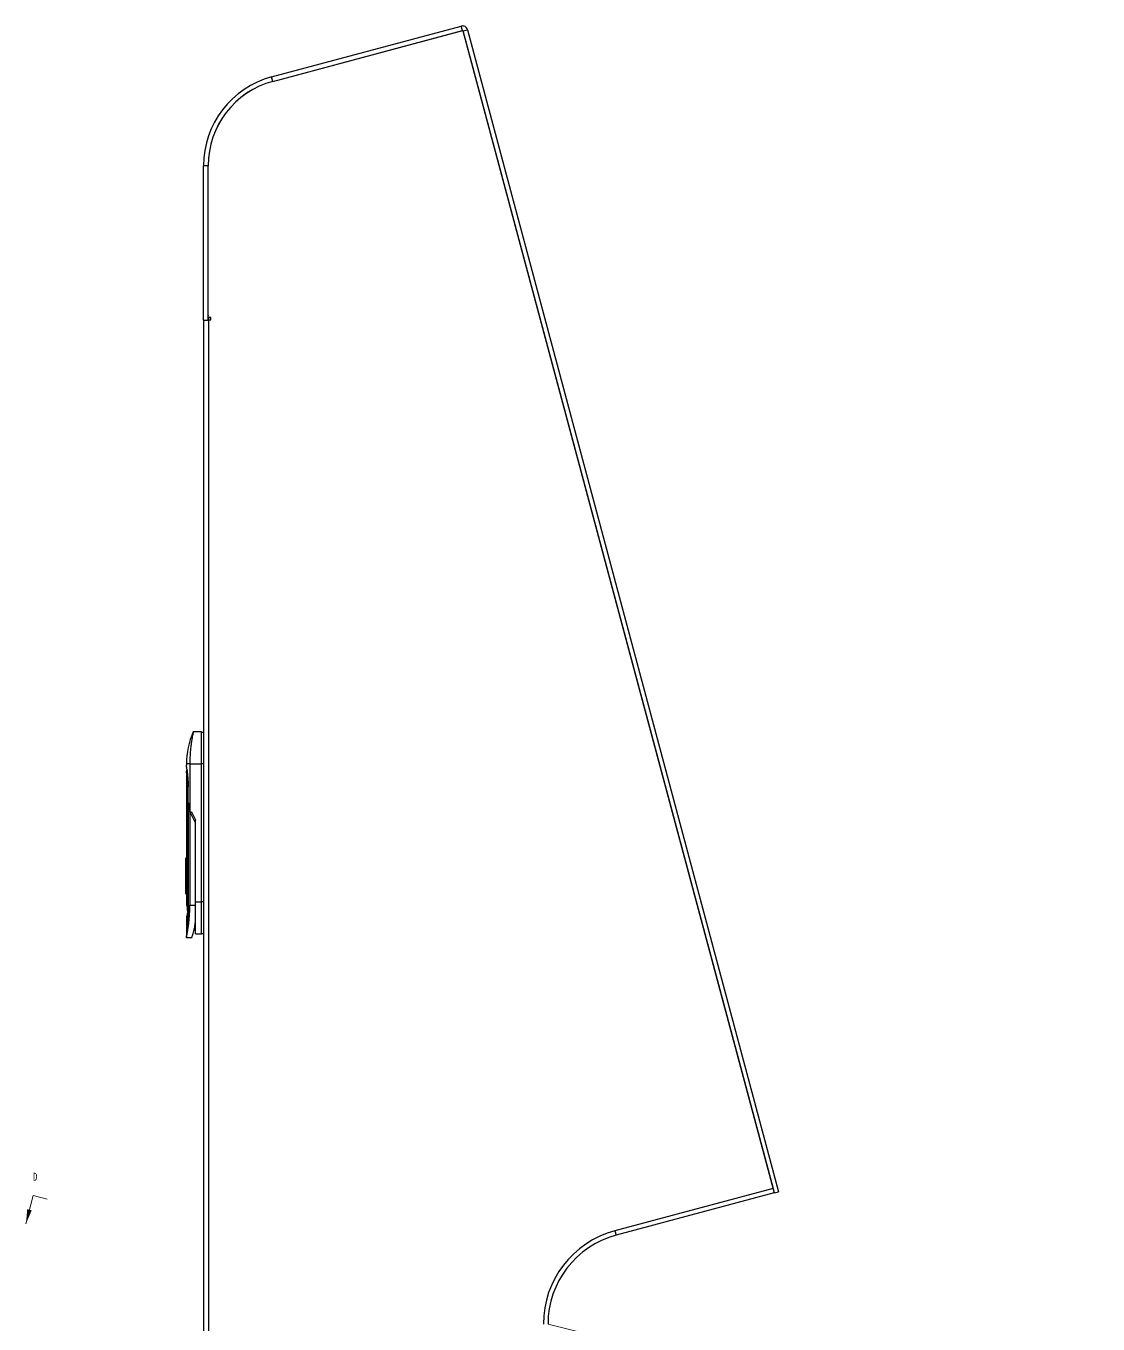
# Model space of a CAD drawing. Header units: millimetres. Extents: x -1281 to 3780, y -2005 to 2969.
# Drawn here: x 952 to 1419, y 357 to 922 of the extents above; entities that cross this region are included whole.
import ezdxf

# ---------------------------------------------------------------- set-up
doc = ezdxf.new("R2010")
doc.units = ezdxf.units.MM
doc.linetypes.add('CENTERX2', pattern=[20.32, 12.7, -2.54, 2.54, -2.54])
doc.styles.add('SLDTEXTSTYLE0', font='TXT', dxfattribs={"width": 0.75})

msp = doc.modelspace()

# ---------------------------------------------------------------- linework, layer by layer
at = {"color": 7, "linetype": 'Continuous'}
for p, q in [((1058.862, 899.6887), (1141.4207, 921.8103)), ((1141.9383, 919.8784), (1141.4207, 921.8103)), ((1059.3796, 897.7569), (1141.9383, 919.8784)), ((1059.3999, 897.7623), (1142.1315, 919.9302)), ((1142.1315, 919.9302), (1277.235, 415.7169)), ((1142.1833, 919.737), (1144.1151, 920.2546)), ((1142.1833, 919.737), (1277.7527, 413.785)), ((1144.1151, 920.2546), (1279.6845, 414.3027)), ((1059.3796, 897.7569), (1058.862, 899.6887)), ((1031.2148, 861.0517), (1029.2148, 861.0517)), ((1029.2148, 793.7447), (1029.2148, 861.0517)), ((1031.2148, 793.7447), (1031.2148, 861.0517)), ((1031.235, 794.9219), (1031.235, 861.0571)), ((1029.2148, 793.7447), (1031.2148, 793.7447)), ((1029.235, 793.7447), (1029.235, 343.922)), ((1031.2148, 793.922), (1031.435, 793.922)), ((1032.435, 794.9219), (1031.235, 794.9219)), ((1031.435, 793.922), (1031.435, 343.922)), ((1031.435, 793.922), (1032.435, 793.922)), ((1032.435, 793.922), (1032.435, 794.9219)), ((1028.3569, 614.547), (1024.735, 614.547)), ((1029.235, 614.297), (1028.114, 614.297)), ((1028.235, 614.547), (1028.235, 600.547)), ((1021.735, 600.547), (1021.735, 600.0705)), ((1023.2347, 600.5468), (1028.235, 600.547)), ((1023.2347, 600.5468), (1023.2347, 579.7403)), ((1029.235, 600.547), (1028.235, 600.547)), ((1028.235, 600.547), (1028.235, 540.547)), ((1021.735, 597.3969), (1021.735, 559.847)), ((1021.7452, 597.4214), (1021.7485, 597.3969)), ((1022.3257, 590.614), (1022.3257, 539.0469)), ((1022.499, 583.811), (1022.499, 590.0469)), ((1022.4956, 583.8175), (1022.4956, 539.0469)), ((1022.5629, 582.4888), (1022.5629, 539.0469)), ((1022.5692, 582.4788), (1022.5692, 539.0469)), ((1023.2347, 579.7403), (1023.9845, 579.6475)), ((1023.2347, 578.947), (1023.2347, 539.0469)), ((1023.2347, 578.947), (1023.735, 578.947)), ((1023.735, 578.947), (1023.735, 579.6784)), ((1025.735, 574.9075), (1023.735, 578.947)), ((1025.6446, 576.2946), (1025.735, 576.112)), ((1025.735, 575.889), (1025.735, 576.112)), ((1025.735, 574.9075), (1025.735, 575.889)), ((1025.735, 540.547), (1025.735, 575.889)), ((1025.735, 539.0469), (1025.735, 574.9075)), ((1021.735, 543.747), (1021.735, 540.0939)), ((1022.3257, 539.0469), (1022.4956, 539.0469)), ((1023.2347, 539.0469), (1023.6392, 539.0469)), ((1023.6392, 539.047), (1025.735, 539.0469)), ((1025.735, 540.547), (1028.235, 540.547)), ((1029.235, 540.547), (1028.235, 540.547)), ((1028.235, 540.547), (1028.235, 526.547)), ((1021.735, 533.5142), (1021.735, 530.2976)), ((1021.735, 528.6143), (1021.735, 525.0751)), ((1021.7358, 528.6185), (1021.7351, 528.6102)), ((1025.735, 526.547), (1028.3569, 526.547)), ((1028.114, 526.797), (1029.235, 526.797)), ((1021.7058, 525.047), (1024.1442, 525.047)), ((1277.2418, 415.7187), (1208.3646, 397.2631)), ((1277.235, 415.7169), (1208.3646, 397.2631)), ((1277.7595, 413.7868), (1208.8823, 395.3313)), ((1277.2418, 415.7187), (1277.7595, 413.7868)), ((1277.7527, 413.785), (1279.6845, 414.3027)), ((1208.3646, 397.2631), (1208.8823, 395.3313))]:
    msp.add_line(p, q, dxfattribs=at)
at = {"color": 8, "linetype": 'Continuous'}
for p, q in [((1031.4148, 794.9219), (1031.4148, 793.922)), ((1023.2347, 600.547), (1021.735, 600.547)), ((1022.6648, 583.5098), (1022.6648, 582.8675)), ((1022.7148, 583.1707), (1022.7148, 583.0223)), ((1022.4956, 539.047), (1022.5708, 539.047)), ((1022.5692, 539.0469), (1022.5629, 539.0469))]:
    msp.add_line(p, q, dxfattribs=at)
at = {"color": 7, "linetype": 'Continuous', "lineweight": 18}
for q in [(951.8598, 400.2965), (961.0936, 411.083)]:
    msp.add_line((954.9322, 412.6192), q, dxfattribs=at)
at = {"color": 7, "linetype": 'CENTERX2', "lineweight": 18}
msp.add_line((1179.235, 356.6942), (1418.8029, 296.9633), dxfattribs=at)
at = {"color": 7, "linetype": 'Continuous', "flags": 128}
msp.add_lwpolyline([(1023.9845, 579.6475), (1024.6807, 578.2414), (1025.3769, 576.8353), (1025.6446, 576.2946)], dxfattribs=at)
at = {"color": 7, "linetype": 'Continuous'}
for centre, radius, start, end in [((1141.9901, 919.6852), 2.2, 15, 105), ((1141.9901, 919.6852), 0.2, 15, 105), ((1069.2148, 861.0517), 40, 105, 180), ((1069.2148, 861.0517), 38, 105, 180), ((1069.235, 861.0571), 38, 105, 180), ((1031.4148, 795.9448), 0.2, 180, 206.019237), ((1055.9017, 600.547), 34.1667, 155.812539, 180), ((1022.17, 583.4381), 0.5, 8.239629, 49.362849), ((1023.0629, 582.558), 0.5, 147.414573, 189.112229), ((1087.835, 592.947), 66.1, 189.112229, 192.227875), ((1022.2203, 583.0965), 0.5, 327.414573, 8.537793), ((1087.835, 592.947), 65.85, 188.239629, 188.537793), ((1219.235, 356.6942), 42, 105, 180), ((1219.235, 356.6942), 40, 105, 180)]:
    msp.add_arc(centre, radius, start, end, dxfattribs=at)
msp.add_ellipse((1087.835, 585.7474), major_axis=(-48.1611, 51.2326), ratio=0.88369008, start_param=0.90668552, end_param=0.96792231, dxfattribs=at)
for points, knots in [([(1024.735, 614.5469), (1024.735, 614.5469), (1024.7469, 614.5943), (1024.7025, 614.4012), (1024.5923, 613.8774), (1024.4098, 612.9693), (1024.1858, 611.7473), (1023.9412, 610.2316), (1023.6989, 608.4476), (1023.4867, 606.4299), (1023.2871, 603.8019), (1023.2546, 601.7831), (1023.2347, 600.5468)], [0, 0, 0, 0, 0.000043392, 0.10335829, 0.206668705, 0.309971566, 0.41326814, 0.51656004, 0.61985154, 0.725960397, 0.832178361, 1, 1, 1, 1]), ([(1022.499, 590.0469), (1022.4905, 590.8336), (1022.4698, 592.7505), (1022.2832, 595.5978), (1022.0179, 598.0953), (1021.7838, 599.7663), (1021.7522, 599.9697), (1021.7365, 600.0705)], [0, 0, 0, 0, 0.15003395, 0.36561692, 0.57981281, 0.79180837, 1, 1, 1, 1]), ([(1021.9387, 597.8909), (1021.9203, 597.8788), (1021.8671, 597.8438), (1021.8082, 597.7619), (1021.7621, 597.667), (1021.741, 597.5829), (1021.7346, 597.5173), (1021.7353, 597.4744), (1021.737, 597.4527), (1021.7377, 597.4448), (1021.7383, 597.4399), (1021.7388, 597.4353), (1021.7394, 597.4303), (1021.7395, 597.4294), (1021.7403, 597.4234), (1021.7407, 597.4208)], [0, 0, 0, 0, 0.082269882, 0.238032291, 0.369599932, 0.477752258, 0.561188844, 0.617473813, 0.636937414, 0.64933229, 0.662057664, 0.682084092, 0.725742748, 0.876268655, 1, 1, 1, 1]), ([(1021.435, 559.297), (1021.4411, 559.3494), (1021.4531, 559.4542), (1021.5456, 559.5864), (1021.6778, 559.6789), (1021.7826, 559.691), (1021.835, 559.697)], [0, 0, 0, 0, 0.24999061, 0.49998139, 0.74999536, 1, 1, 1, 1]), ([(1021.735, 559.847), (1021.7504, 559.7257), (1021.7811, 559.4825), (1021.9831, 557.6131), (1022.1738, 554.9415), (1022.2537, 551.765), (1022.171, 548.6015), (1021.9806, 545.9559), (1021.7806, 544.108), (1021.7502, 543.8673), (1021.735, 543.747)], [0, 0, 0, 0, 0.12493842, 0.25047582, 0.37608768, 0.50121524, 0.62634212, 0.75100074, 0.87553879, 1, 1, 1, 1]), ([(1021.835, 559.697), (1021.835, 559.688), (1021.835, 559.6502), (1021.835, 559.0671), (1021.835, 557.5221), (1021.835, 555.3234), (1021.835, 552.7291), (1021.835, 550.0303), (1021.835, 547.5263), (1021.835, 545.5208), (1021.835, 544.159), (1021.835, 543.9843), (1021.835, 543.8969)], [0, 0, 0, 0, 0.03364819, 0.1410205, 0.24839238, 0.35576535, 0.46313704, 0.57050935, 0.67788242, 0.78525476, 0.89262757, 1, 1, 1, 1]), ([(1021.435, 544.297), (1021.435, 544.3799), (1021.435, 544.5458), (1021.435, 545.8386), (1021.435, 547.7425), (1021.435, 550.1198), (1021.435, 552.6819), (1021.435, 555.1449), (1021.435, 557.2322), (1021.435, 558.6989), (1021.435, 559.2526), (1021.435, 559.2884), (1021.435, 559.297)], [0, 0, 0, 0, 0.10737219, 0.21474453, 0.32211745, 0.42948939, 0.53686231, 0.6442342, 0.75160674, 0.85897952, 0.96635142, 1, 1, 1, 1]), ([(1021.835, 543.8969), (1021.7826, 543.903), (1021.6778, 543.915), (1021.5456, 544.0075), (1021.4531, 544.1397), (1021.4411, 544.2445), (1021.435, 544.297)], [0, 0, 0, 0, 0.250004645, 0.50001861, 0.75000939, 1, 1, 1, 1]), ([(1022.5692, 539.0469), (1022.563, 538.3706), (1022.5506, 537.0115), (1022.4545, 535.0462), (1022.3163, 533.2263), (1022.1515, 531.6267), (1021.9875, 530.3166), (1021.8474, 529.3361), (1021.7604, 528.7723), (1021.7245, 528.5475), (1021.7373, 528.6285), (1021.7386, 528.6368)], [0, 0, 0, 0, 0.12164481, 0.24444069, 0.36777563, 0.49171224, 0.61587066, 0.73981181, 0.86306651, 0.98596927, 1, 1, 1, 1]), ([(1021.741, 525.0751), (1021.7391, 525.0661), (1021.7263, 525.0056), (1021.7837, 525.276), (1021.9131, 525.9048), (1022.1163, 526.9549), (1022.3564, 528.3233), (1022.6121, 529.9994), (1022.85, 531.8912), (1023.0478, 533.9899), (1023.2008, 536.3769), (1023.2227, 538.1026), (1023.2347, 539.0469)], [0, 0, 0, 0, 0.0182686, 0.12416265, 0.23326476, 0.33983402, 0.44954699, 0.55435188, 0.66208541, 0.7654053, 0.87162006, 1, 1, 1, 1]), ([(1021.7375, 540.0927), (1021.7403, 540.0163), (1021.7448, 539.8926), (1021.7703, 539.7469), (1021.7852, 539.6777), (1021.7931, 539.6442), (1021.8, 539.6167), (1021.8083, 539.5855), (1021.8201, 539.5428), (1021.8362, 539.4892), (1021.861, 539.3996), (1021.8652, 539.3845)], [0, 0, 0, 0, 0.08052943, 0.13020674, 0.15521073, 0.17471805, 0.20197378, 0.25516139, 0.41298682, 0.90064933, 1, 1, 1, 1]), ([(1022.235, 536.797), (1022.235, 536.8061), (1022.2349, 536.9418), (1022.2305, 537.119), (1022.2153, 537.4261), (1022.1783, 537.8726), (1022.101, 538.3935), (1021.9755, 539.0095), (1021.8799, 539.3373), (1021.866, 539.3837), (1021.8657, 539.3846)], [0, 0, 0, 0, 0.004291784, 0.063431112, 0.082626825, 0.164006512, 0.330120041, 0.534689702, 0.990578858, 1, 1, 1, 1]), ([(1025.735, 526.5595), (1025.735, 526.5554), (1025.735, 526.4896), (1025.735, 526.738), (1025.735, 527.3185), (1025.735, 528.3261), (1025.735, 529.6617), (1025.735, 531.3159), (1025.735, 533.2258), (1025.735, 535.3482), (1025.735, 537.7989), (1025.735, 539.5669), (1025.735, 540.547)], [0, 0, 0, 0, 0.00721706, 0.1146151, 0.22201308, 0.32941162, 0.43680888, 0.54420637, 0.65160506, 0.75900274, 0.86640068, 1, 1, 1, 1]), ([(1025.735, 533.847), (1025.735, 534.5815), (1025.735, 536.262), (1025.735, 538.0439), (1025.735, 539.0469)], [0, 0, 0, 0, 0.43710826, 1, 1, 1, 1]), ([(1022.235, 536.8245), (1022.2344, 536.7329), (1022.2331, 536.5158), (1022.2161, 536.172), (1022.1816, 535.7742), (1022.125, 535.3536), (1022.0482, 534.9271), (1021.9509, 534.5111), (1021.8667, 534.2016), (1021.8454, 534.1381), (1021.818, 534.0523), (1021.7933, 533.9602), (1021.7746, 533.8764), (1021.7435, 533.7247), (1021.7499, 533.5944), (1021.7538, 533.5135)], [0, 0, 0, 0, 0.02947426, 0.06990325, 0.12056769, 0.19917075, 0.30641523, 0.45007213, 0.65779866, 0.87115775, 0.93267688, 0.94701095, 0.95826696, 0.9740971, 1, 1, 1, 1]), ([(1024.1442, 525.0714), (1024.1413, 525.0637), (1024.1218, 525.0116), (1024.2107, 525.2475), (1024.4083, 525.7988), (1024.7041, 526.7136), (1025.0354, 527.9168), (1025.3517, 529.4002), (1025.6512, 531.3298), (1025.7043, 532.9242), (1025.735, 533.847)], [0, 0, 0, 0, 0.02270171, 0.15306299, 0.28710362, 0.41976536, 0.55240754, 0.68505082, 0.81771768, 1, 1, 1, 1]), ([(1021.735, 530.2991), (1021.7365, 530.2687), (1021.7395, 530.2073), (1021.7655, 530.1182), (1021.8045, 530.0358), (1021.8421, 529.9892), (1021.8601, 529.9668)], [0, 0, 0, 0, 0.25128253, 0.50692034, 0.76256868, 1, 1, 1, 1])]:
    msp.add_open_spline(points, degree=3, knots=knots, dxfattribs=at)
at = {"color": 8, "linetype": 'Continuous'}
for points, knots in [([(1022.3257, 590.614), (1022.3181, 590.818), (1022.2924, 591.5074), (1022.2053, 593.1028), (1022.0256, 595.1678), (1021.8318, 596.7944), (1021.7273, 597.5532), (1021.743, 597.4376), (1021.7452, 597.4214)], [0, 0, 0, 0, 0.05427509, 0.18338471, 0.44322496, 0.70000586, 0.95769642, 1, 1, 1, 1]), ([(1021.9895, 597.8204), (1021.9857, 597.8508), (1021.9675, 597.9965), (1022.0691, 597.1918), (1022.2576, 595.4651), (1022.4247, 593.3019), (1022.5018, 591.6206), (1022.5192, 590.8864), (1022.5245, 590.6591)], [0, 0, 0, 0, 0.06614256, 0.31677984, 0.5663765, 0.81872554, 0.94387015, 1, 1, 1, 1]), ([(1022.3257, 539.0469), (1022.3069, 537.8992), (1022.2692, 535.6012), (1022.0293, 532.7132), (1021.7908, 530.6921), (1021.7537, 530.4291), (1021.7351, 530.2975)], [0, 0, 0, 0, 0.24902113, 0.49854862, 0.74901142, 1, 1, 1, 1]), ([(1021.7439, 540.0932), (1021.7506, 540.069), (1021.7651, 540.0172), (1021.9233, 539.4925), (1022.0848, 538.729), (1022.1813, 538.0874), (1022.2344, 537.4612), (1022.2489, 537.0678), (1022.2506, 536.8556), (1022.2506, 536.8081), (1022.2506, 536.797)], [0, 0, 0, 0, 0.279349471, 0.599873746, 0.746499821, 0.869509612, 0.932815072, 0.984984276, 0.996472484, 1, 1, 1, 1]), ([(1022.4956, 539.0469), (1022.4907, 538.4501), (1022.4811, 537.2564), (1022.4068, 535.5373), (1022.3011, 533.9566), (1022.176, 532.5743), (1022.0517, 531.4416), (1021.9466, 530.6007), (1021.8764, 530.0828), (1021.86, 529.9662), (1021.86, 529.9662), (1021.86, 529.9662)], [0, 0, 0, 0, 0.12503516, 0.25004883, 0.37507188, 0.50009031, 0.62509643, 0.7500819, 0.87504609, 0.99999583, 1, 1, 1, 1]), ([(1022.2506, 536.797), (1022.2485, 536.6367), (1022.2435, 536.2678), (1022.1965, 535.6528), (1022.0894, 534.8568), (1021.9311, 534.1546), (1021.801, 533.6768), (1021.7321, 533.4731), (1021.7431, 533.5049), (1021.7461, 533.5135)], [0, 0, 0, 0, 0.05060074, 0.11647603, 0.22282299, 0.43624563, 0.67356893, 0.91138756, 1, 1, 1, 1])]:
    msp.add_open_spline(points, degree=3, knots=knots, dxfattribs=at)
at = {"color": 7, "linetype": 'Continuous', "lineweight": 18}
msp.add_solid([(951.8598, 400.2965), (954.3818, 406.212), (952.4102, 406.7036)], dxfattribs=at)

# ---------------------------------------------------------------- texts
at = {"color": 7, "linetype": 'Continuous', "insert": (955.0176, 422.5591), "char_height": 3.5, "attachment_point": 1, "style": 'SLDTEXTSTYLE0'}
msp.add_mtext('D', dxfattribs=at)

doc.saveas('drawing.dxf')
